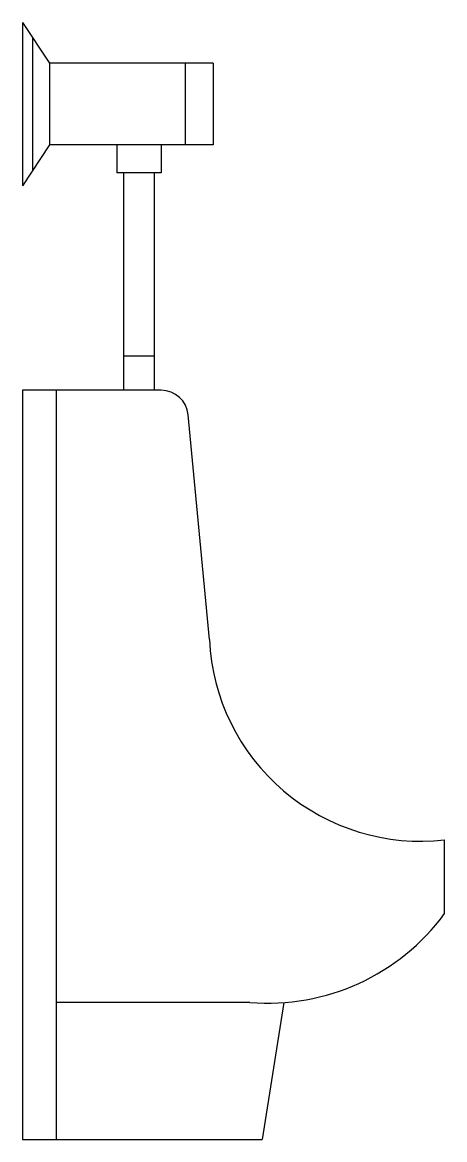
# Model space of a CAD drawing. Header units: millimetres. Extents: x -2967.979 to -2967.669, y 2978.352 to 2979.172.
import ezdxf

# ---------------------------------------------------------------- set-up
doc = ezdxf.new("R2010")
doc.units = ezdxf.units.MM
doc.header["$LTSCALE"] = 10
doc.layers.add('banheiro_louças', color=2, linetype='Continuous')

msp = doc.modelspace()

# ---------------------------------------------------------------- linework, layer by layer
at = {"layer": 'banheiro_louças'}
for p, q in [((-2967.97857, 2979.1718), (-2967.95857, 2979.1418)), ((-2967.97857, 2979.1718), (-2967.97857, 2979.0518)), ((-2967.97119, 2979.16072), (-2967.97119, 2979.06288)), ((-2967.95857, 2979.1418), (-2967.95857, 2979.0818)), ((-2967.83857, 2979.1418), (-2967.95857, 2979.1418)), ((-2967.859, 2979.1418), (-2967.859, 2979.0818)), ((-2967.83857, 2979.1418), (-2967.83857, 2979.0818)), ((-2967.95857, 2979.0818), (-2967.97857, 2979.0518)), ((-2967.83857, 2979.0818), (-2967.95857, 2979.0818)), ((-2967.90931, 2979.0818), (-2967.90931, 2979.06146)), ((-2967.87671, 2979.0818), (-2967.87671, 2979.06146)), ((-2967.87671, 2979.06146), (-2967.90931, 2979.06146)), ((-2967.90431, 2979.06146), (-2967.90431, 2978.9018)), ((-2967.88171, 2979.06146), (-2967.88171, 2978.9018)), ((-2967.88171, 2978.92691), (-2967.90431, 2978.92691)), ((-2967.87677, 2978.9018), (-2967.97857, 2978.9018)), ((-2967.97857, 2978.9018), (-2967.97857, 2978.3518)), ((-2967.9538, 2978.9018), (-2967.9538, 2978.3518)), ((-2967.84129, 2978.71879), (-2967.85686, 2978.88368)), ((-2967.66857, 2978.51776), (-2967.66857, 2978.5718)), ((-2967.81153, 2978.45256), (-2967.9538, 2978.45256)), ((-2967.78654, 2978.45244), (-2967.80258, 2978.3518)), ((-2967.97857, 2978.3518), (-2967.80258, 2978.3518))]:
    msp.add_line(p, q, dxfattribs=at)
for centre, radius, start, end in [((-2967.87677, 2978.8818), 0.02, 5.39396, 90), ((-2967.68617, 2978.72609), 0.15529, 182.69372, 276.50689), ((-2967.79829, 2978.61285), 0.16084, 265.28, 323.75499)]:
    msp.add_arc(centre, radius, start, end, dxfattribs=at)

doc.saveas('drawing.dxf')
